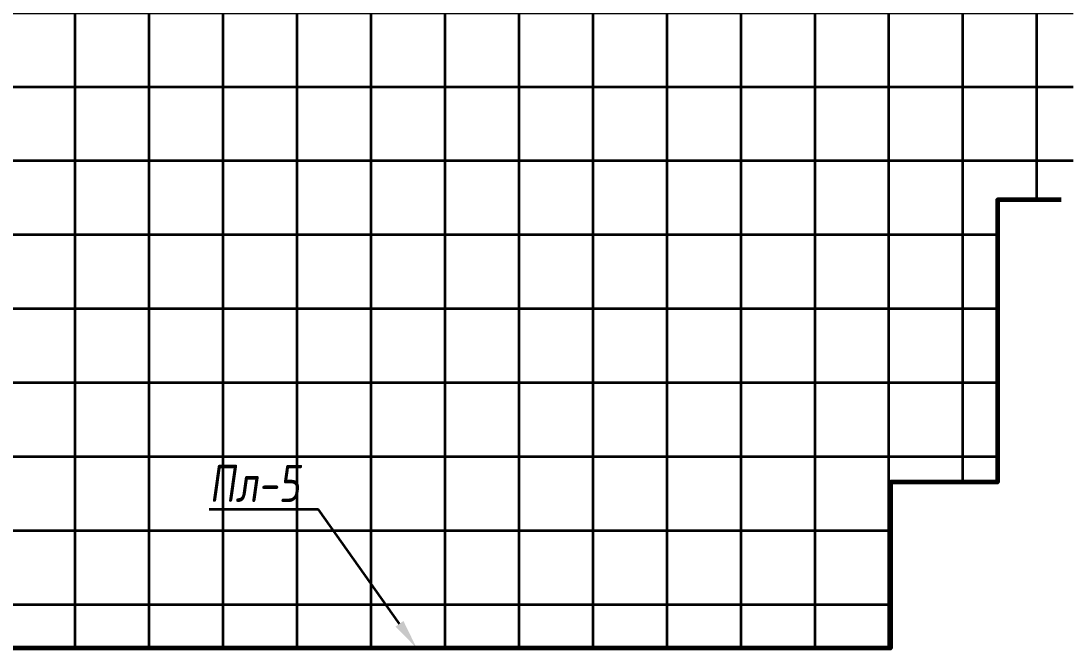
# Model space of a CAD drawing. Header units: millimetres. Extents: x -510890 to 418982, y -118257 to 141350.
# Drawn here: x 107812 to 114875, y -10641 to -6414 of the extents above; entities that cross this region are included whole.
import ezdxf
from ezdxf import colors
from ezdxf.entities.mleader import LeaderData, LeaderLine
from ezdxf.math import Vec2, Vec3

# ---------------------------------------------------------------- set-up
doc = ezdxf.new("R2010")
doc.units = ezdxf.units.MM
doc.layers.add('АР_Площадь контур', color=220, linetype='Continuous', lineweight=35, plot=False)
doc.styles.add('Архитект', font='isocpeur.ttf', dxfattribs={"width": 0.8, "oblique": 8})

msp = doc.modelspace()

# ---------------------------------------------------------------- hatches: boundary and pattern name
at = {"layer": 'АР_Площадь контур', "true_color": 0x000000, "transparency": 33554687}
h = msp.add_hatch(dxfattribs=at)
h.set_pattern_fill('ANSI37', color=18, scale=157, angle=45, style=0)
h.set_pattern_definition([(90, (2999.9, -126491.3), (-498.475, 0), []), (180, (2999.9, -126491.3), (-6e-14, -498.475), [])])
h.paths.add_polyline_path([(84997.3, 1369.4), (84997.3, -7970.6), (84997.3, -10640.6), (113670.3, -10640.6), (113670.3, -9522), (114392.3, -9522), (114392.3, -7620.6), (114902.3, -7620.6), (114902.3, -5920.6), (107743, -5920.5), (107742.8, -4694.8), (89972.3, -4694.8), (89972.3, 859.4), (86697.3, 859.4), (86697.3, 1369.4)])

# ---------------------------------------------------------------- linework, layer by layer
at = {"layer": 'АР_Площадь контур', "lineweight": 60}
msp.add_lwpolyline([(114822.3, -7620.6), (114392.3, -7620.6), (114392.3, -9522.1), (113672.8, -9522.1), (113672.8, -10640.6), (84997.3, -10640.6), (84997.3, -9858.9)], dxfattribs=at)

# ---------------------------------------------------------------- leaders
at = {"layer": 'АР_Площадь контур'}
ml = msp.add_multileader_mtext('Standard', dxfattribs=at)
ml.set_content('Пл-5', color=256, style='Архитект')
ml.set_leader_properties(color=256, linetype='ByLayer', lineweight=-1)
ml.build(insert=Vec2(0, 0))
ml.multileader.update_dxf_attribs({"text_left_attachment_type": 6, "text_right_attachment_type": 6, "dogleg_length": 25, "arrow_head_size": 200})
ctx = ml.context
ctx.base_point, ctx.char_height, ctx.arrow_head_size, ctx.landing_gap_size, ctx.plane_origin = Vec3(108981.1, -9706.1), 250, 200, 100, Vec3(96016.9, -10789.1)
ctx.left_attachment, ctx.right_attachment = 6, 6
notes = []
notes.append((ctx, [(0, (1, 1, 0), (109816.4, -9706.1), (-1, 0), 25, [(1, [(110478.6, -10640.6)], 0, [])])]))
ctx.mtext.insert, ctx.mtext.width, ctx.mtext.defined_height, ctx.mtext.line_spacing_style, ctx.mtext.flow_direction = Vec3(109081.1, -9406.1), 3549.472, 1007.6, 2, 5
for ctx, leaders in notes:
    for number, flags, end, landing, length, lines in leaders:
        leader = LeaderData()
        leader.index, (leader.has_last_leader_line, leader.has_dogleg_vector, leader.attachment_direction) = number, flags
        leader.last_leader_point, leader.dogleg_vector, leader.dogleg_length = Vec3(end), Vec3(landing), length
        for number, points, colour, breaks in lines:
            line = LeaderLine()
            line.index, line.vertices, line.color, line.breaks = number, Vec3.list(points), colors.encode_raw_color(colour), breaks
            leader.lines.append(line)
        ctx.leaders.append(leader)

doc.saveas('drawing.dxf')
